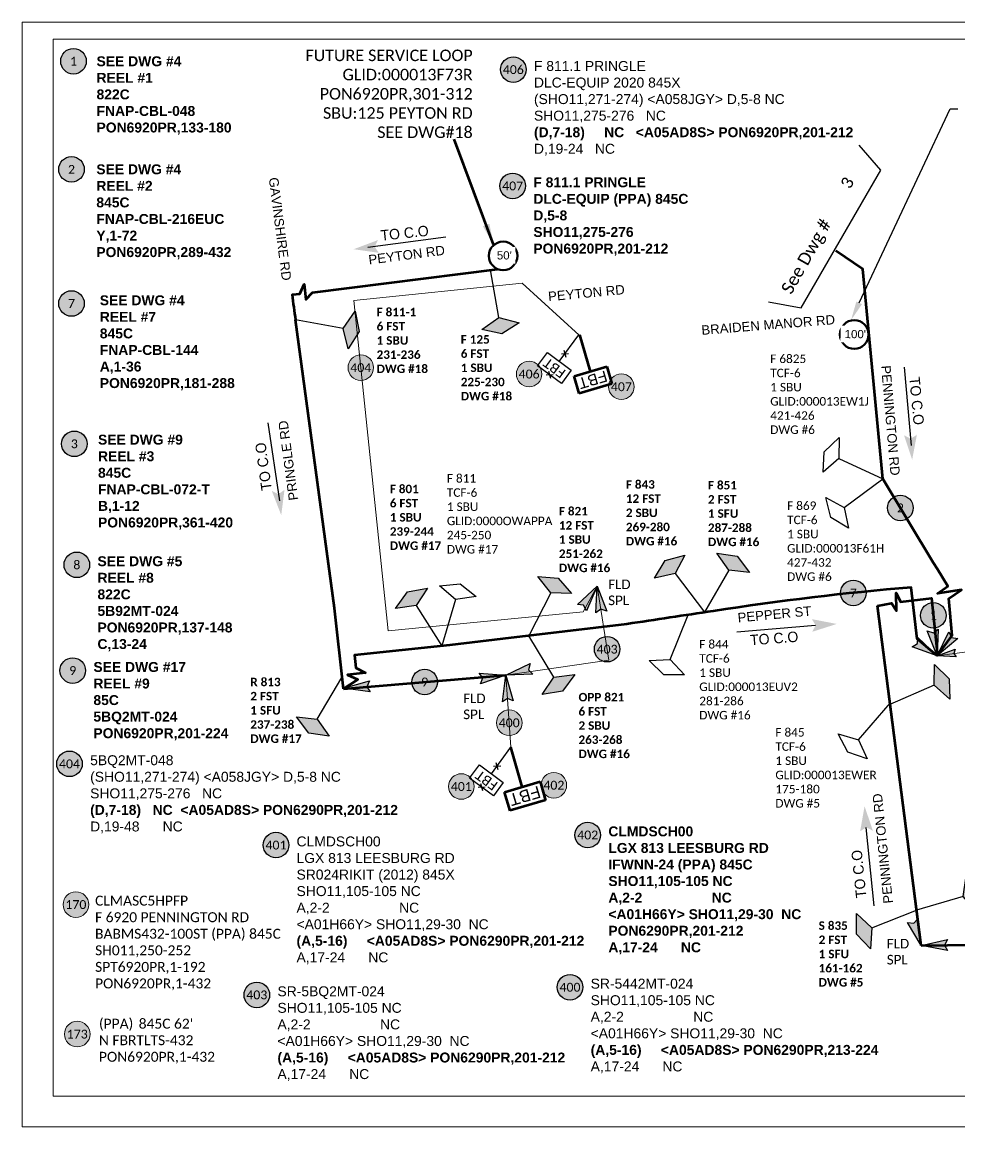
# Paper-space layout '2' of a CAD drawing. Header units: inches. Extents: x 1.3 to 17.9, y 1 to 11.6.
# Drawn here: x 1.3 to 10.25, y 1.02 to 11.57 of the extents above; entities that cross this region are included whole.
import ezdxf
from ezdxf import colors
from ezdxf.entities.mleader import LeaderData, LeaderLine
from ezdxf.enums import TextEntityAlignment as Align
from ezdxf.lldxf.tags import DXFTag
from ezdxf.math import Vec2, Vec3

# ---------------------------------------------------------------- set-up
doc = ezdxf.new("R2010")
doc.units = ezdxf.units.IN
doc.header["$MEASUREMENT"] = 0
for name, color, linetype in [('20 loop', 1, 'Continuous'), ('50 loop', 1, 'Continuous'), ('AERIAL CABLE', 5, 'Continuous'), ('CableCallout', 7, 'Continuous'), ('CALLES', 6, 'Continuous'), ('EXIST MH', 20, 'Continuous'), ('FBT.FST', 1, 'Continuous'), ('HOA', 4, 'Continuous'), ('SPLICE', 7, 'Continuous'), ('STREET NAMES', 250, 'Continuous')]:
    doc.layers.add(name, color=color, linetype=linetype)
for name, color, linetype, lineweight in [('AERIAL CABLE PROP', 1, 'Continuous', 60), ('BURIED CABLE EX', 32, 'BUR', 30), ('BURIED CABLE PROP', 1, 'BUR', 60), ('cables', 1, 'Continuous', 40), ('F-TEXT', 21, 'Continuous', 30), ('FST PROP', 240, 'Continuous', 50), ('INNERDUCT', 4, 'Continuous', 53), ('INNERDUCT LENGTH', 4, 'Continuous', 53), ('MISC', 7, 'Continuous', 0), ('Pole notes', 7, 'Continuous', 0), ('z Level 63', 7, 'Continuous', 0)]:
    doc.layers.add(name, color=color, linetype=linetype, lineweight=lineweight)
doc.styles.add('calibri', font='calibri.ttf')
doc.styles.add('Legend', font='calibri.ttf')
doc.styles.add('MtXpl_Courier_New', font='cour.ttf')
doc.styles.add('MtXpl_Stylus_BT', font='stylu.ttf')
doc.styles.add('PROPOSED', font='calibri.ttf')
doc.styles.get("Standard").update_dxf_attribs({"font": 'arial.ttf'})
tags = doc.linetypes.add('BUR', pattern='A,4.693196,-0.073857,["B",Standard,S=0.5,R=0,X=0,Y=-0.25],-0.553701,4.679246', length=10).pattern_tags.tags
tags[6] = DXFTag(74, 10)
doc.dimstyles.get("Standard").update_dxf_attribs({"dimtxt": 2, "dimasz": 2, "dimexe": 0.18, "dimexo": 0.0625, "dimgap": 0.09, "dimtad": 0, "dimdec": 0, "dimzin": 0, "dimdsep": 46, "dimtxsty": 'Standard', "dimcen": 0.09, "dimadec": 0, "dimazin": 0, "dimtfac": 1, "dimtdec": 0, "dimtofl": 0, "dimtmove": 0, "dimatfit": 3, "dimfxl": 1, "dimtolj": 1, "dimtzin": 0, "dimarcsym": 0})

# ---------------------------------------------------------------- blocks, each defined once
blk = doc.blocks.new('*U420')
at = {"layer": 'z Level 63', "color": 7, "linetype": 'Continuous', "lineweight": 0, "flags": 128}
blk.add_lwpolyline([(0, 10.543), (16.59, 10.543), (16.59, 0), (0, 0), (0, 10.543)], dxfattribs=at)
at = {"layer": 'z Level 63', "color": 7, "linetype": 'Continuous', "lineweight": 0}
blk.add_lwpolyline([(0.295, 10.38), (16.296, 10.38), (16.296, 1.853), (16.296, 0.295), (13.348, 0.295), (0.295, 0.295)], close=True, dxfattribs=at)
at = {"color": 18, "lineweight": 50, "true_color": 0x000000, "style": 'MtXpl_Courier_New', "flags": 10}
blk.add_attdef('PROJECT_#', (13.832, 1.524), '', height=0.085, rotation=0.05, dxfattribs=at)
for tag, p in [('SVC_DATE', (15.237, 1.531)), ('GEO_LOC', (14.15, 1.148)), ('CLLI_REG', (15.293, 1.151)), ('PRIMARY_ENG', (14.521, 0.894)), ('ENGR_ID', (14.055, 0.657)), ('PERMIT_REQ', (16.015, 0.659)), ('PHONE_#', (13.927, 0.392)), ('TOTAL_PG', (15.987, 0.399))]:
    blk.add_attdef(tag, p, '', height=0.085, dxfattribs=at)
blk.add_attdef('NPANNX', text='', height=0.085, dxfattribs=at).set_placement((13.423, 1.242), align=Align.TOP_LEFT)
blk = doc.blocks.new('CCFB')
at = {"linetype": 'Continuous', "lineweight": 0, "true_color": 0xffffff}
h = blk.add_hatch(color=7, dxfattribs=at)
h.dxf.hatch_style = 1
h.paths.add_polyline_path([(-0.122, 0, 1), (0.122, 0, 1)])
at = {"color": 0, "linetype": 'ByBlock', "lineweight": -2}
blk.add_circle((0, 0), 0.122, dxfattribs=at)
at = {"color": 0, "linetype": 'ByBlock', "lineweight": -2, "style": 'PROPOSED'}
blk.add_attdef('CCFN', text='', height=0.0844, dxfattribs=at).set_placement((0, 0), align=Align.MIDDLE_CENTER)
at = {"color": 0, "linetype": 'ByBlock', "lineweight": -2, "flags": 104}
blk.add_attdef('CCFA', text='', height=0.0844, dxfattribs=at).set_placement((0.206, 0.09), align=Align.TOP_LEFT)
blk = doc.blocks.new('*U406')
at = {"layer": 'Pole notes', "linetype": 'Continuous'}
blk.add_hatch(color=32, dxfattribs=at).paths.add_polyline_path([(-2.44, 3.03), (0, 0), (-3.45, 1.8), (-2.61, 2.16)])
at = {"layer": 'Pole notes', "color": 32, "linetype": 'Continuous', "lineweight": 30, "flags": 128}
blk.add_lwpolyline([(-2.44, 3.03), (0, 0), (-3.45, 1.8), (-2.61, 2.16), (-2.44, 3.03)], dxfattribs=at)
blk = doc.blocks.new('*U407')
at = {"layer": 'Pole notes', "linetype": 'Continuous'}
blk.add_hatch(color=1, dxfattribs=at).paths.add_polyline_path([(5.44, -3.37), (0, 0), (6.33, -0.91), (5.22, -1.93)])
at = {"layer": 'Pole notes', "color": 1, "linetype": 'Continuous', "lineweight": 30, "flags": 128}
blk.add_lwpolyline([(5.44, -3.37), (0, 0), (6.33, -0.91), (5.22, -1.93), (5.44, -3.37)], dxfattribs=at)
blk = doc.blocks.new('*U408')
at = {"layer": 'Pole notes', "linetype": 'Continuous'}
blk.add_hatch(color=1, dxfattribs=at).paths.add_polyline_path([(1.06, -6.31), (0, 0), (3.5, -5.36), (1.99, -5.2)])
at = {"layer": 'Pole notes', "color": 1, "linetype": 'Continuous', "lineweight": 30, "flags": 128}
blk.add_lwpolyline([(1.06, -6.31), (0, 0), (3.5, -5.36), (1.99, -5.2), (1.06, -6.31)], dxfattribs=at)
blk = doc.blocks.new('*U409')
at = {"layer": 'Pole notes', "linetype": 'Continuous'}
blk.add_hatch(color=1, dxfattribs=at).paths.add_polyline_path([(-3.96, -5.03), (0, 0), (-1.61, -6.19), (-2.5, -4.97)])
at = {"layer": 'Pole notes', "color": 1, "linetype": 'Continuous', "lineweight": 30, "flags": 128}
blk.add_lwpolyline([(-3.96, -5.03), (0, 0), (-1.61, -6.19), (-2.5, -4.97), (-3.96, -5.03)], dxfattribs=at)
blk = doc.blocks.new('A$C4d26874f')
at = {"linetype": 'ByBlock', "lineweight": 35}
h = blk.add_hatch(color=7, dxfattribs=at)
h.dxf.hatch_style = 1
h.paths.add_polyline_path([(0.512, 0.259), (0.456, 0.067), (0.565, -0.101), (0.611, 0.09)])
at = {"layer": 'HOA', "color": 7, "lineweight": 30}
blk.add_lwpolyline([(0.456, 0.067), (0.512, 0.259), (0.611, 0.09), (0.565, -0.101), (0.456, 0.067), (0, 0)], dxfattribs=at)
blk = doc.blocks.new('*U410')
at = {"linetype": 'ByBlock', "lineweight": 35}
h = blk.add_hatch(color=7, dxfattribs=at)
h.dxf.hatch_style = 1
h.paths.add_polyline_path([(0.567, 0.092), (0.455, -0.074), (0.508, -0.267), (0.61, -0.099)])
at = {"layer": 'HOA', "color": 7, "lineweight": 30}
blk.add_lwpolyline([(0.455, -0.074), (0.567, 0.092), (0.61, -0.099), (0.508, -0.267), (0.455, -0.074), (0, 0)], dxfattribs=at)
blk = doc.blocks.new('*U411')
at = {"linetype": 'ByBlock', "lineweight": 35}
h = blk.add_hatch(color=7, dxfattribs=at)
h.dxf.hatch_style = 1
h.paths.add_polyline_path([(0.356, 0.45), (0.386, 0.252), (0.555, 0.146), (0.517, 0.339)])
at = {"layer": 'HOA', "color": 7, "lineweight": 30}
blk.add_lwpolyline([(0.386, 0.252), (0.356, 0.45), (0.517, 0.339), (0.555, 0.146), (0.386, 0.252), (0, 0)], dxfattribs=at)
blk = doc.blocks.new('*U412')
at = {"color": 92, "lineweight": 30}
blk.add_lwpolyline([(20.74, -6.88), (20.64, -3.13), (3.58, 2.37), (1.31, -0.61)], dxfattribs=at)
at = {"color": 92, "lineweight": 30, "style": 'Legend'}
blk.add_text('See Dwg #', height=1.415, rotation=162.61, dxfattribs=at).set_placement((19.48, -4.54))
at = {"lineweight": 0, "style": 'Legend'}
blk.add_attdef('DWG', (6.45, -0.55), '', height=1.35, rotation=162.61, dxfattribs=at)
blk = doc.blocks.new('*U400')
at = {"layer": 'HOA', "color": 7, "lineweight": 30}
blk.add_lwpolyline([(-0.302, -0.349), (-0.219, -0.531), (-0.404, -0.467), (-0.494, -0.293), (-0.302, -0.349), (0, 0)], dxfattribs=at)
blk = doc.blocks.new('*U401')
at = {"layer": 'HOA', "color": 7, "lineweight": 30}
blk.add_lwpolyline([(-0.174, -0.427), (-0.037, -0.573), (-0.232, -0.572), (-0.374, -0.436), (-0.174, -0.427), (0, 0)], dxfattribs=at)
blk = doc.blocks.new('*U402')
at = {"linetype": 'ByBlock', "lineweight": 35}
h = blk.add_hatch(color=7, dxfattribs=at)
h.dxf.hatch_style = 1
h.paths.add_polyline_path([(-0.562, 0.115), (-0.399, 0.231), (-0.38, 0.43), (-0.535, 0.309)])
at = {"layer": 'HOA', "color": 7, "lineweight": 30}
blk.add_lwpolyline([(-0.399, 0.231), (-0.562, 0.115), (-0.535, 0.309), (-0.38, 0.43), (-0.399, 0.231), (0, 0)], dxfattribs=at)
blk = doc.blocks.new('*U403')
at = {"layer": 'HOA', "color": 7, "lineweight": 30}
blk.add_lwpolyline([(-0.37, -0.274), (-0.329, -0.47), (-0.496, -0.368), (-0.546, -0.178), (-0.37, -0.274), (0, 0)], dxfattribs=at)
blk = doc.blocks.new('*U404')
at = {"layer": 'HOA', "color": 7, "lineweight": 30}
blk.add_lwpolyline([(-0.419, 0.193), (-0.571, 0.063), (-0.561, 0.258), (-0.418, 0.393), (-0.419, 0.193), (0, 0)], dxfattribs=at)
blk = doc.blocks.new('*U405')
at = {"layer": 'HOA', "color": 7, "lineweight": 30}
blk.add_lwpolyline([(0.13, 0.442), (-0.022, 0.574), (0.173, 0.593), (0.328, 0.471), (0.13, 0.442), (0, 0)], dxfattribs=at)
blk = doc.blocks.new('*U416')
at = {"linetype": 'Continuous', "lineweight": 0, "true_color": 0xffffff}
h = blk.add_hatch(color=7, dxfattribs=at)
h.dxf.hatch_style = 1
h.paths.add_polyline_path([(-0.122, 0, 1), (0.122, 0, 1)])
at = {"color": 0, "linetype": 'ByBlock', "lineweight": -2}
blk.add_circle((0, 0), 0.122, dxfattribs=at)
at = {"color": 0, "linetype": 'ByBlock', "lineweight": -2, "style": 'PROPOSED'}
blk.add_attdef('CCFN', text='', height=0.0844, dxfattribs=at).set_placement((0, 0), align=Align.MIDDLE_CENTER)
at = {"color": 0, "linetype": 'ByBlock', "lineweight": -2, "flags": 104}
blk.add_attdef('CCFA', text='', height=0.0844, dxfattribs=at).set_placement((0.206, 0.09), align=Align.TOP_LEFT)
blk = doc.blocks.new('*U389')
at = {"linetype": 'ByBlock', "lineweight": 35}
h = blk.add_hatch(color=7, dxfattribs=at)
h.dxf.hatch_style = 1
h.paths.add_polyline_path([(-0.047, -0.572), (-0.182, -0.424), (-0.382, -0.429), (-0.243, -0.568)])
at = {"layer": 'HOA', "color": 7, "lineweight": 30}
blk.add_lwpolyline([(-0.182, -0.424), (-0.047, -0.572), (-0.243, -0.568), (-0.382, -0.429), (-0.182, -0.424), (0, 0)], dxfattribs=at)
blk = doc.blocks.new('100 loop')
at = {"layer": '20 loop', "lineweight": 50}
blk.add_circle((0.03, 0.17), 7.96, dxfattribs=at)
at = {"layer": '20 loop', "lineweight": 50, "insert": (-5.31, 2.69), "char_height": 4.563, "width": 3.8729, "attachment_point": 1, "bg_fill": 2}
blk.add_mtext("100'", dxfattribs=at)
blk = doc.blocks.new('RFBT')
at = {"layer": 'FBT.FST', "color": 18, "lineweight": 30, "true_color": 0x000000}
blk.add_lwpolyline([(2521682, 1409042.7), (2521679.1, 1409072.4), (2521695.7, 1409074), (2521698.6, 1409044.3)], close=True, dxfattribs=at)
for points in [[(2521678.1, 1409060), (2521683.2, 1409054.8)], [(2521682.6, 1409060.7), (2521678.6, 1409054.6)], [(2521697.1, 1409059.1), (2521730.3, 1409062.4)], [(2521704.2, 1409062.6), (2521709.3, 1409057.3)], [(2521708.7, 1409063.2), (2521704.7, 1409057.1)]]:
    blk.add_lwpolyline(points, dxfattribs=at)
at = {"layer": 'FBT.FST', "color": 18, "lineweight": 30, "true_color": 0x000000, "insert": (2521688.8, 1409058.3), "char_height": 10, "attachment_point": 5, "rotation": 95.5516, "style": 'Legend'}
blk.add_mtext_dynamic_manual_height_columns('\\pxqc;FBT', width=33.003, gutter_width=1, heights=[15.7], dxfattribs=at)
blk = doc.blocks.new('f')
at = {"layer": 'FBT.FST', "lineweight": 60}
for p, q in [((1588178.4, 1107839.03), (1588188.54, 1107850.19)), ((1588188.5, 1107850.12), (1588209.57, 1107830.98)), ((1588199.47, 1107819.89), (1588178.4, 1107839.03)), ((1588209.61, 1107831.05), (1588199.47, 1107819.89)), ((1588167.43, 1107805.78), (1588189.18, 1107829.24))]:
    blk.add_line(p, q, dxfattribs=at)
at = {"layer": 'FBT.FST', "lineweight": 60, "width": 0.99289}
blk.add_text('FBT', height=9.318, rotation=317.76266, dxfattribs=at).set_placement((1588181.75, 1107839.59))
blk = doc.blocks.new('*U392')
at = {"layer": 'Pole notes', "linetype": 'Continuous'}
blk.add_hatch(color=1, dxfattribs=at).paths.add_polyline_path([(6.36, 0.73), (0, 0), (5.53, 3.21), (5.29, 1.72)])
at = {"layer": 'Pole notes', "color": 1, "linetype": 'Continuous', "lineweight": 30, "flags": 128}
blk.add_lwpolyline([(6.36, 0.73), (0, 0), (5.53, 3.21), (5.29, 1.72), (6.36, 0.73)], dxfattribs=at)
blk = doc.blocks.new('*U395')
at = {"layer": 'Pole notes', "linetype": 'Continuous'}
blk.add_hatch(color=1, dxfattribs=at).paths.add_polyline_path([(-6.23, -1.46), (0, 0), (-5.12, -3.83), (-5.06, -2.32)])
at = {"layer": 'Pole notes', "color": 1, "linetype": 'Continuous', "lineweight": 30, "flags": 128}
blk.add_lwpolyline([(-6.23, -1.46), (0, 0), (-5.12, -3.83), (-5.06, -2.32), (-6.23, -1.46)], dxfattribs=at)
blk = doc.blocks.new('*U396')
at = {"layer": 'Pole notes', "linetype": 'Continuous'}
blk.add_hatch(color=1, dxfattribs=at).paths.add_polyline_path([(-0.41, 6.38), (0, 0), (-2.93, 5.68), (-1.45, 5.37)])
at = {"layer": 'Pole notes', "color": 1, "linetype": 'Continuous', "lineweight": 30, "flags": 128}
blk.add_lwpolyline([(-0.41, 6.38), (0, 0), (-2.93, 5.68), (-1.45, 5.37), (-0.41, 6.38)], dxfattribs=at)
blk = doc.blocks.new('*U397')
at = {"layer": 'Pole notes', "linetype": 'Continuous'}
blk.add_hatch(color=1, dxfattribs=at).paths.add_polyline_path([(2.02, -6.07), (0, 0), (4.28, -4.75), (2.77, -4.83)])
at = {"layer": 'Pole notes', "color": 1, "linetype": 'Continuous', "lineweight": 30, "flags": 128}
blk.add_lwpolyline([(2.02, -6.07), (0, 0), (4.28, -4.75), (2.77, -4.83), (2.02, -6.07)], dxfattribs=at)
blk = doc.blocks.new('*U393')
at = {"layer": 'Pole notes', "linetype": 'Continuous'}
blk.add_hatch(color=1, dxfattribs=at).paths.add_polyline_path([(-6.4, -0.03), (0, 0), (-5.85, -2.59), (-5.45, -1.13)])
at = {"layer": 'Pole notes', "color": 1, "linetype": 'Continuous', "lineweight": 30, "flags": 128}
blk.add_lwpolyline([(-6.4, -0.03), (0, 0), (-5.85, -2.59), (-5.45, -1.13), (-6.4, -0.03)], dxfattribs=at)
blk = doc.blocks.new('*U391')
at = {"layer": 'Pole notes', "linetype": 'Continuous'}
blk.add_hatch(color=1, dxfattribs=at).paths.add_polyline_path([(-6.38, -0.41), (0, 0), (-5.69, -2.93), (-5.37, -1.45)])
at = {"layer": 'Pole notes', "color": 1, "linetype": 'Continuous', "lineweight": 30, "flags": 128}
blk.add_lwpolyline([(-6.38, -0.41), (0, 0), (-5.69, -2.93), (-5.37, -1.45), (-6.38, -0.41)], dxfattribs=at)
blk = doc.blocks.new('*U398')
at = {"layer": 'Pole notes', "linetype": 'Continuous'}
blk.add_hatch(color=1, dxfattribs=at).paths.add_polyline_path([(3.73, 5.2), (0, 0), (1.33, 6.26), (2.28, 5.08)])
at = {"layer": 'Pole notes', "color": 1, "linetype": 'Continuous', "lineweight": 30, "flags": 128}
blk.add_lwpolyline([(3.73, 5.2), (0, 0), (1.33, 6.26), (2.28, 5.08), (3.73, 5.2)], dxfattribs=at)
blk = doc.blocks.new('*U399')
at = {"layer": 'Pole notes', "linetype": 'Continuous'}
blk.add_hatch(color=1, dxfattribs=at).paths.add_polyline_path([(-0.96, 6.32), (0, 0), (-3.41, 5.41), (-1.91, 5.22)])
at = {"layer": 'Pole notes', "color": 1, "linetype": 'Continuous', "lineweight": 30, "flags": 128}
blk.add_lwpolyline([(-0.96, 6.32), (0, 0), (-3.41, 5.41), (-1.91, 5.22), (-0.96, 6.32)], dxfattribs=at)
blk = doc.blocks.new('50 loop')
at = {"layer": '50 loop', "color": 1, "lineweight": 50}
blk.add_circle((-0.06, -0.03), 7.96, dxfattribs=at)
at = {"layer": '50 loop', "color": 1, "lineweight": 60, "insert": (-3.54, 2.54), "char_height": 4.563, "width": 8.0535, "attachment_point": 1, "bg_fill": 2}
blk.add_mtext("50'", dxfattribs=at)

psp = doc.layouts.new('2')

# ---------------------------------------------------------------- hatches: boundary and pattern name
at = {"layer": 'cables', "lineweight": 0, "true_color": 0x000000}
h = psp.add_hatch(color=18, dxfattribs=at)
h.dxf.hatch_style = 1
h.paths.add_polyline_path([(4.468, 9.399), (4.708, 9.365), (4.668, 9.423)])
h.paths.add_polyline_path([(4.468, 9.399), (4.668, 9.423), (4.699, 9.486)])
h = psp.add_hatch(color=18, dxfattribs=at)
h.dxf.hatch_style = 1
h.paths.add_polyline_path([(9.796, 7.39), (9.841, 7.628), (9.781, 7.59)])
h.paths.add_polyline_path([(9.796, 7.39), (9.781, 7.59), (9.719, 7.624)])
h = psp.add_hatch(color=18, dxfattribs=at)
h.dxf.hatch_style = 1
h.paths.add_polyline_path([(3.777, 6.862), (3.808, 7.103), (3.751, 7.062)])
h.paths.add_polyline_path([(3.777, 6.862), (3.751, 7.062), (3.687, 7.092)])
h = psp.add_hatch(color=18, dxfattribs=at)
h.dxf.hatch_style = 1
h.paths.add_polyline_path([(9.077, 5.823), (8.839, 5.869), (8.876, 5.809)])
h.paths.add_polyline_path([(9.077, 5.823), (8.876, 5.809), (8.842, 5.748)])
h = psp.add_hatch(color=18, dxfattribs=at)
h.dxf.hatch_style = 1
h.paths.add_polyline_path([(9.342, 4.083), (9.3, 3.844), (9.359, 3.883)])
h.paths.add_polyline_path([(9.342, 4.083), (9.359, 3.883), (9.422, 3.849)])

# ---------------------------------------------------------------- linework, layer by layer
at = {"layer": 'AERIAL CABLE PROP', "color": 5}
for points in [[(10.038, 6.346), (9.997, 6.408), (9.517, 7.208), (9.39, 8.541), (9.327, 9.21), (9.069, 9.384)], [(4.37, 5.205), (4.286, 5.975), (3.913, 8.724)], [(9.882, 2.755), (9.466, 5.997)], [(9.882, 2.755), (12.651, 2.789)]]:
    psp.add_lwpolyline(points, dxfattribs=at)
at = {"layer": 'BURIED CABLE EX', "color": 30, "lineweight": 0, "true_color": 0xf26722}
for points in [[(5.92, 5.334), (6.903, 5.476), (6.791, 6.185), (6.659, 5.938), (4.798, 5.757), (4.469, 8.911), (6.075, 9.075), (6.618, 8.579)], [(10.036, 5.519), (10.629, 5.598)], [(5.92, 5.334), (5.968, 4.648)]]:
    psp.add_lwpolyline(points, dxfattribs=at)
at = {"layer": 'BURIED CABLE PROP', "color": 10, "lineweight": 60, "ltscale": 100}
psp.add_lwpolyline([(3.917, 8.725, -0.016516), (3.885, 8.966), (3.953, 8.974), (3.997, 9.066), (4.012, 8.918), (4.074, 8.987), (5.841, 9.209)], format="xyb", dxfattribs=at)
for points in [[(10.036, 5.519), (10.179, 5.714), (10.145, 6.065), (10.266, 6.15), (10.038, 6.114), (10.137, 6.182), (10.038, 6.346)], [(9.466, 5.997), (9.599, 6.021), (9.648, 5.947), (9.642, 6.12), (9.685, 6.033), (9.981, 6.069), (10.037, 5.519)]]:
    psp.add_lwpolyline(points, dxfattribs=at)
at = {"layer": 'BURIED CABLE PROP', "color": 10, "lineweight": 70, "ltscale": 12}
psp.add_lwpolyline([(10.036, 5.519), (9.845, 5.68), (9.787, 6.171, 0.018449), (7.897, 5.945, 0.002113), (7.074, 5.821), (5.89, 5.681), (5.386, 5.621), (4.477, 5.525), (4.49, 5.403), (4.582, 5.357), (4.408, 5.336), (4.509, 5.294), (4.37, 5.205)], format="xyb", dxfattribs=at)
psp.add_lwpolyline([(4.37, 5.205), (5.92, 5.334)], dxfattribs=at)
at = {"layer": 'FST PROP', "color": 18, "linetype": 'Continuous', "lineweight": 25, "ltscale": 10, "true_color": 0x000000}
for p, q in [((5.348, 9.515), (4.602, 9.414)), ((9.719, 8.275), (9.787, 7.525)), ((3.65, 7.741), (3.76, 6.997)), ((8.124, 5.747), (8.874, 5.811)), ((9.434, 3.132), (9.358, 3.881))]:
    psp.add_line(p, q, dxfattribs=at)

# ---------------------------------------------------------------- block references
at = {"color": 18, "true_color": 0x000000}
for p, values in [((1.795, 11.193), {'CCFN': '1'}), ((5.991, 11.113), {'CCFN': '406'}), ((1.776, 10.161), {'CCFN': '2'}), ((5.985, 10.003), {'CCFN': '407'}), ((1.776, 8.881), {'CCFN': '7'}), ((1.803, 7.542), {'CCFN': '3'}), ((9.684, 6.93), {'CCFN': '2'}), ((1.827, 6.387), {'CCFN': '8'}), ((9.235, 6.119), {'CCFN': '7'}), ((9.998, 5.905), {'CCFN': '1'}), ((6.886, 5.582), {'CCFN': '403'}), ((1.788, 5.378), {'CCFN': '9'}), ((5.145, 5.269), {'CCFN': '9'}), ((1.757, 4.488), {'CCFN': '404'}), ((6.701, 3.809), {'CCFN': '402'}), ((3.727, 3.713), {'CCFN': '401'}), ((6.532, 2.356), {'CCFN': '400'}), ((3.544, 2.283), {'CCFN': '403'})]:
    psp.add_blockref('CCFB', p, dxfattribs=at).add_auto_attribs(values)
at = {"color": 18, "lineweight": 0, "true_color": 0x000000}
for p, values in [((1.818, 3.145), {'CCFN': '170'}), ((1.831, 1.909), {'CCFN': '173'})]:
    psp.add_blockref('*U416', p, dxfattribs=at).add_auto_attribs(values)
at = {"layer": 'AERIAL CABLE', "color": 4, "lineweight": 50, "rotation": 238.6445573858944}
for p, xscale, yscale, zscale in [((-1356.812, 22037.047), 0.01139796388274569, 0.01139796388274569, 0.01139796388274569), ((-1473.334, 23905.073), 0.01236655323468322, 0.01236655323468322, 0.01236655323468322)]:
    psp.add_blockref('f', p, dxfattribs=dict(at, xscale=xscale, yscale=yscale, zscale=zscale))
at = {"layer": 'BURIED CABLE EX', "color": 5, "xscale": 0.0466234517059499, "yscale": 0.0466234517059499, "zscale": 0.0466234517059499, "rotation": 227.8465652282028}
psp.add_blockref('*U406', (10.036, 5.519), dxfattribs=at)
at = {"layer": 'CALLES', "lineweight": -3, "xscale": 0.00944872710550144, "yscale": 0.00944872710550144, "zscale": 0.00944872710550144, "rotation": 48.1565960065322}
for p in [(-5969.972, -26623.57), (-5970.62, -26627.505)]:
    psp.add_blockref('RFBT', p, dxfattribs=at)
at = {"layer": 'F-TEXT', "color": 18, "lineweight": 0, "true_color": 0x000000}
for p, values in [((4.536, 8.269), {'CCFN': '404'}), ((6.142, 8.208), {'CCFN': '406'}), ((7.022, 8.087), {'CCFN': '407'}), ((5.952, 4.88), {'CCFN': '400'}), ((5.495, 4.272), {'CCFN': '401'}), ((6.378, 4.284), {'CCFN': '402'})]:
    psp.add_blockref('*U416', p, dxfattribs=at).add_auto_attribs(values)
at = {"layer": 'INNERDUCT', "color": 6, "lineweight": 70}
for name, p in [('*U404', (9.517, 7.208)), ('*U403', (9.517, 7.208)), ('*U405', (5.31, 5.613)), ('*U401', (7.66, 5.91)), ('*U400', (9.585, 5.066))]:
    psp.add_blockref(name, p, dxfattribs=at)
at = {"layer": 'INNERDUCT LENGTH', "color": 6}
for name, p, rotation in [('*U411', (5.774, 9.201), 246.8794295734904), ('*U410', (3.913, 8.724), 359.0677494910449), ('A$C4d26874f', (7.814, 5.937), 51.35865432871411), ('A$C4d26874f', (7.814, 5.937), 118.9619436428159), ('A$C4d26874f', (6.138, 5.71), 54.59642763984527), ('A$C4d26874f', (6.138, 5.71), 54.59642763984527), ('A$C4d26874f', (5.312, 5.609), 114.0924619917982), ('*U389', (6.138, 5.71), 54.59642763984527), ('A$C4d26874f', (9.584, 5.053), 15.21920841253151), ('A$C4d26874f', (4.356, 5.312), 230.957606233783), ('A$C4d26874f', (9.839, 3.092), 8.023797226230844), ('*U402', (9.839, 3.092), 51.66001618172068)]:
    psp.add_blockref(name, p, dxfattribs=dict(at, rotation=rotation))
at = {"layer": 'MISC', "xscale": 0.08455876756216303, "yscale": 0.08455876756216303, "zscale": 0.08455876756216303, "rotation": 257.8756887223124}
psp.add_blockref('*U412', (9.364, 10.49), dxfattribs=at).add_auto_attribs({'DWG': '3'})
at = {"layer": 'SPLICE', "color": 7, "xscale": -0.04, "yscale": -0.04, "zscale": -0.04, "rotation": 348.7619951407619}
for name, p in [('*U398', (6.791, 6.185)), ('*U399', (6.791, 6.185)), ('*U407', (10.036, 5.519)), ('*U408', (10.036, 5.519)), ('*U409', (10.036, 5.519)), ('*U395', (5.92, 5.334)), ('*U392', (5.92, 5.334)), ('*U391', (4.372, 5.209)), ('*U396', (5.92, 5.334)), ('*U397', (9.882, 2.755)), ('*U393', (9.882, 2.755))]:
    psp.add_blockref(name, p, dxfattribs=at)
at = {"layer": 'STREET NAMES', "color": 18, "lineweight": 50, "true_color": 0x000000}
psp.add_blockref('*U420', (1.305, 1.023), dxfattribs=at)

# ---------------------------------------------------------------- texts
at = {"layer": 'CableCallout', "lineweight": 70, "char_height": 0.0948, "attachment_point": 1}
for s, insert, width in [('{\\fArial|b1|i0|c0|p34;SEE DWG #4\\PREEL #1\\P822C\\C7;\\PFNAP-CBL-048\\PPON6920PR,133-180}', (2.015, 11.24), 1.279), ('F 811.1 PRINGLE\\PDLC-EQUIP 2020 845X\\P(SHO11,271-274) <A058JGY> D,5-8 NC\\PSHO11,275-276   NC\\P{\\fArial|b1|i0|c0|p34;(D,7-18)     NC   <A05AD8S> PON6920PR,201-212}\\PD,19-24   NC', (6.188, 11.195), 3.04173), ('{\\fArial|b1|i0|c0|p34;SEE DWG #4\\PREEL #2\\P845C\\C7;\\PFNAP-CBL-216EUC\\PY,1-72\\PPON6920PR,289-432}', (2.013, 10.209), 1.279), ('{\\fArial|b1|i0|c0|p34;F 811.1 PRINGLE\\PDLC-EQUIP (PPA) 845C\\PD,5-8\\PSHO11,275-276\\PPON6920PR,201-212}', (6.182, 10.085), 2.5568), ('{\\fArial|b1|i0|c0|p34;SEE DWG #4\\PREEL #7\\P845C\\C7;\\PFNAP-CBL-144\\PA,1-36\\PPON6920PR,181-288}', (2.046, 8.959), 1.279), ('{\\fArial|b1|i0|c0|p34;SEE DWG #9\\PREEL #3\\C7; \\C256;\\P845C\\C7;\\PFNAP-CBL-072-T^JB,1-12\\PPON6920PR,361-420}', (2.029, 7.629), 1.28282), ('{\\fArial|b1|i0|c0|p34;SEE DWG #5\\PREEL #8^J822C\\C7;\\P5B92MT-024\\PPON6920PR,137-148\\PC,13-24}', (2.024, 6.469), 1.279), ('{\\fArial|b1|i0|c0|p34;SEE DWG #17\\PREEL #9\\P85C\\C7;\\P5BQ2MT-024\\PPON6920PR,201-224}', (1.985, 5.46), 1.279), ('5BQ2MT-048\\P(SHO11,271-274) <A058JGY> D,5-8 NC\\PSHO11,275-276   NC {\\fArial|b1|i0|c0|p34;\\P(D,7-18)   NC  <A05AD8S> PON6290PR,201-212\\P}D,19-48      NC', (1.954, 4.57), 2.93134), ('CLMDSCH00\\PLGX 813 LEESBURG RD\\PSR024RIKIT (2012) 845X\\PSHO11,105-105 NC{\\fArial|b1|i0|c0|p34;\\P}A,2-2                  NC\\P<A01H66Y> SHO11,29-30  NC{\\fArial|b1|i0|c0|p34;\\P(A,5-16)     <A05AD8S> PON6290PR,201-212\\P}A,17-24      NC', (3.923, 3.795), 2.74006), ('{\\fArial|b1|i0|c0|p34;CLMDSCH00\\PLGX 813 LEESBURG RD\\PIFWNN-24 (PPA) 845C\\PSHO11,105-105 NC\\PA,2-2                  NC\\P<A01H66Y> SHO11,29-30  NC\\PPON6290PR,201-212\\PA,17-24      NC}', (6.898, 3.891), 2.74006), ('SR-5442MT-024\\PSHO11,105-105 NC{\\fArial|b1|i0|c0|p34;\\P}A,2-2                  NC\\P<A01H66Y> SHO11,29-30  NC{\\fArial|b1|i0|c0|p34;\\P(A,5-16)     <A05AD8S> PON6290PR,213-224\\P}A,17-24      NC', (6.729, 2.438), 2.74368), ('SR-5BQ2MT-024\\PSHO11,105-105 NC{\\fArial|b1|i0|c0|p34;\\P}A,2-2                  NC\\P<A01H66Y> SHO11,29-30  NC{\\fArial|b1|i0|c0|p34;\\P(A,5-16)     <A05AD8S> PON6290PR,201-212\\P}A,17-24      NC', (3.741, 2.365), 2.74006)]:
    psp.add_mtext(s, dxfattribs=dict(at, insert=insert, width=width))
at = {"layer": 'CableCallout', "char_height": 0.0948, "attachment_point": 1, "style": 'calibri'}
for s, insert, width in [('CLMASC5HPFP\\PF 6920 PENNINGTON RD\\PBABMS432-100ST (PPA) 845C\\PSH011,250-252\\PSPT6920PR,1-192\\PPON6920PR,1-432', (2.001, 3.23), 1.78888), ("(PPA)^I845C 62' \\PN FBRTLTS-432  \\PPON6920PR,1-432", (2.038, 2.056), 1.9603)]:
    psp.add_mtext(s, dxfattribs=dict(at, insert=insert, width=width))
at = {"layer": 'CALLES', "color": 18, "lineweight": 0, "true_color": 0x000000, "style": 'MtXpl_Stylus_BT'}
for rotation, p in [(5.9071, (4.73, 9.48)), (275.4129, (9.768, 8.176)), (97.7404, (3.688, 7.104)), (4.4315, (8.254, 5.618)), (95.8194, (9.361, 3.213))]:
    psp.add_text('TO C.O', height=0.1, rotation=rotation, dxfattribs=at).set_placement(p)
at = {"layer": 'F-TEXT', "color": 18, "lineweight": 25, "true_color": 0x000000, "insert": (2.656, 11.304), "char_height": 0.11, "attachment_point": 1}
psp.add_mtext_dynamic_manual_height_columns('\\pxqr;{\\fCalibri|b0|i0|c0|p34;FUTURE SERVICE LOOP\\PGLID:000013F73R\\PPON6920PR,301-312\\PSBU:125 PEYTON RD \\PSEE DWG#18}', width=2.94733, gutter_width=0.052, heights=[0], dxfattribs=at)
at = {"layer": 'F-TEXT', "color": 18, "lineweight": 25, "true_color": 0x000000, "char_height": 0.0812, "attachment_point": 1, "style": 'calibri'}
for s, insert in [('{\\fCalibri|b1|i0|c0|p34;F 811-1\\P6 FST\\P1 SBU\\P231-236\\PDWG #18}', (4.687, 8.84)), ('{\\fCalibri|b1|i0|c0|p34;F 125\\P6 FST\\P1 SBU\\P225-230\\PDWG #18}', (5.49, 8.579)), ('F 6825\\PTCF-6\\P1 SBU\\PGLID:000013EW1J\\P421-426\\PDWG #6', (8.442, 8.394)), ('F 811\\PTCF-6\\P1 SBU\\PGLID:0000OWAPPA\\P245-250\\PDWG #17', (5.357, 7.253)), ('{\\fCalibri|b1|i0|c0|p34;F 843\\P12 FST\\P2 SBU\\P269-280\\PDWG #16}', (7.065, 7.195)), ('{\\fCalibri|b1|i0|c0|p34;F 851\\P2 FST\\P1 SFU\\P287-288\\PDWG #16}', (7.848, 7.188)), ('{\\fCalibri|b1|i0|c0|p34;F 801\\P6 FST\\P1 SBU\\P239-244\\PDWG #17}', (4.813, 7.152)), ('F 869\\PTCF-6\\P1 SBU\\PGLID:000013F61H\\P427-432\\PDWG #6', (8.603, 6.992)), ('{\\fCalibri|b1|i0|c0|p34;F 821\\P12 FST\\P1 SBU\\P251-262\\PDWG #16}', (6.426, 6.94)), ('F 844\\PTCF-6\\P1 SBU\\PGLID:000013EUV2\\P281-286\\PDWG #16', (7.765, 5.67)), ('{\\fCalibri|b1|i0|c0|p34;R 813\\P2 FST\\P1 SFU\\P237-238\\PDWG #17}', (3.482, 5.31)), ('{\\fCalibri|b1|i0|c0|p34;OPP 821\\P6 FST\\P2 SBU\\P263-268\\PDWG #16}', (6.613, 5.165)), ('F 845\\PTCF-6\\P1 SBU\\PGLID:000013EWER\\P175-180\\PDWG #5', (8.491, 4.829)), ('{\\fCalibri|b1|i0|c0|p34;S 835\\P2 FST\\P1 SFU\\P161-162\\PDWG #5}', (8.904, 2.985))]:
    psp.add_mtext_dynamic_manual_height_columns(s, width=0.51142, gutter_width=0.0255, heights=[0], dxfattribs=dict(at, insert=insert))
at = {"layer": 'F-TEXT', "color": 7, "lineweight": 25, "char_height": 0.0917, "attachment_point": 1, "style": 'PROPOSED'}
for insert in [(6.896, 6.247), (5.513, 5.159), (9.554, 2.818)]:
    psp.add_mtext_dynamic_manual_height_columns('FLD\\PSPL', width=0.22951, gutter_width=0.0422, heights=[0], dxfattribs=dict(at, insert=insert))
at = {"layer": 'STREET NAMES', "color": 7, "char_height": 0.09, "attachment_point": 1}
for s, width, insert, rotation in [('GAVINSHIRE RD', 1.02088, (3.747, 10.09), 277.3785), ('PEYTON RD', 0.92843, (4.604, 9.342), 7.371), ('PEYTON RD', 0.78488, (6.319, 8.992), 5.3947), ('BRAIDEN MANOR RD', 1.38358, (7.782, 8.671), 4.6259), ('PENNINGTON RD', 1.12284, (9.589, 8.294), 274.9658), ('PRINGLE RD', 0.92843, (3.851, 6.996), 97.7124), ('PEPPER ST', 1.14011, (8.127, 5.927), 5.3947), ('PENNINGTON RD', 1.14011, (9.524, 3.151), 95.7981)]:
    psp.add_mtext_dynamic_manual_height_columns(s, width=width, gutter_width=0.127, heights=[0], dxfattribs=dict(at, insert=insert, rotation=rotation))

# ---------------------------------------------------------------- next in the draw order: block references
at = {"layer": '50 loop', "color": 1, "lineweight": 30, "xscale": 0.01714285714285714, "yscale": 0.01714285714285714, "zscale": 0.01714285714285714}
psp.add_blockref('50 loop', (5.895, 9.336), dxfattribs=at)
at = {"layer": 'EXIST MH', "lineweight": 50, "xscale": 0.01716784246496893, "yscale": 0.01716784246496893, "zscale": 0.01716784246496893, "rotation": 359.6040079040502}
psp.add_blockref('100 loop', (9.243, 8.582), dxfattribs=at)

# ---------------------------------------------------------------- next in the draw order: leaders
at = {"ltscale": 12}
ml = psp.add_multileader_mtext('Standard', dxfattribs=at)
ml.set_content('', color=256)
ml.set_leader_properties()
ml.build(insert=Vec2(0, 0))
ml.multileader.update_dxf_attribs({"dogleg_length": 0.36, "arrow_head_size": 0.18})
ctx = ml.context
ctx.base_point, ctx.char_height, ctx.arrow_head_size, ctx.landing_gap_size, ctx.plane_origin = Vec3(10.231, 10.74), 0.18, 0.18, 0.09, Vec3(19.425, 5.868)
notes = []
notes.append((ctx, [(1, (1, 1, 0), (10.159, 10.74), (1, 0), 0.0717, [(0, [(9.214, 8.724)], 0, [])])]))
ctx.mtext.insert, ctx.mtext.flow_direction = Vec3(10.321, 10.83), 5
at = {"layer": 'F-TEXT', "color": 18, "lineweight": 25, "true_color": 0x000000}
psp.add_leader([(5.802, 9.443), (5.426, 10.449)], dimstyle='Standard', override={"dimasz": 0.2, "dimlwd": 65533}, dxfattribs=at)
for ctx, leaders in notes:
    for number, flags, end, landing, length, lines in leaders:
        leader = LeaderData()
        leader.index, (leader.has_last_leader_line, leader.has_dogleg_vector, leader.attachment_direction) = number, flags
        leader.last_leader_point, leader.dogleg_vector, leader.dogleg_length = Vec3(end), Vec3(landing), length
        for number, points, colour, breaks in lines:
            line = LeaderLine()
            line.index, line.vertices, line.color, line.breaks = number, Vec3.list(points), colors.encode_raw_color(colour), breaks
            leader.lines.append(line)
        ctx.leaders.append(leader)

doc.saveas('drawing.dxf')
